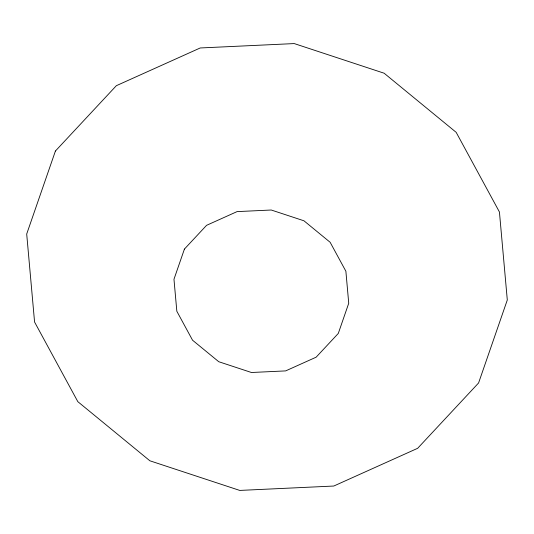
<?xml version="1.0" encoding="UTF-8"?>
<svg xmlns="http://www.w3.org/2000/svg" width="534" height="534" viewBox="0 0 534 534"><rect width="100%" height="100%" fill="white"/><g stroke="black" fill="none" stroke-linecap="round" stroke-linejoin="round"><path stroke-width="0.8" d="M55.416 151.029L26.7 234.012L34.57 322.022L77.824 401.655L149.874 460.789L239.759 490.419L333.79 486.033L417.655 448.306L478.584 382.971L507.3 299.988L499.43 211.978L456.176 132.345L384.126 73.211L294.241 43.581L200.21 47.967L116.345 85.694L55.416 151.029M184.417 249.084L173.971 279.262L176.834 311.262L192.56 340.225L218.766 361.725L251.447 372.498L285.643 370.903L316.141 357.186L338.296 333.43L348.735 303.252L345.878 271.245L330.146 242.289L303.946 220.789L271.259 210.016L237.069 211.611L206.571 225.328L184.417 249.084"/></g></svg>
